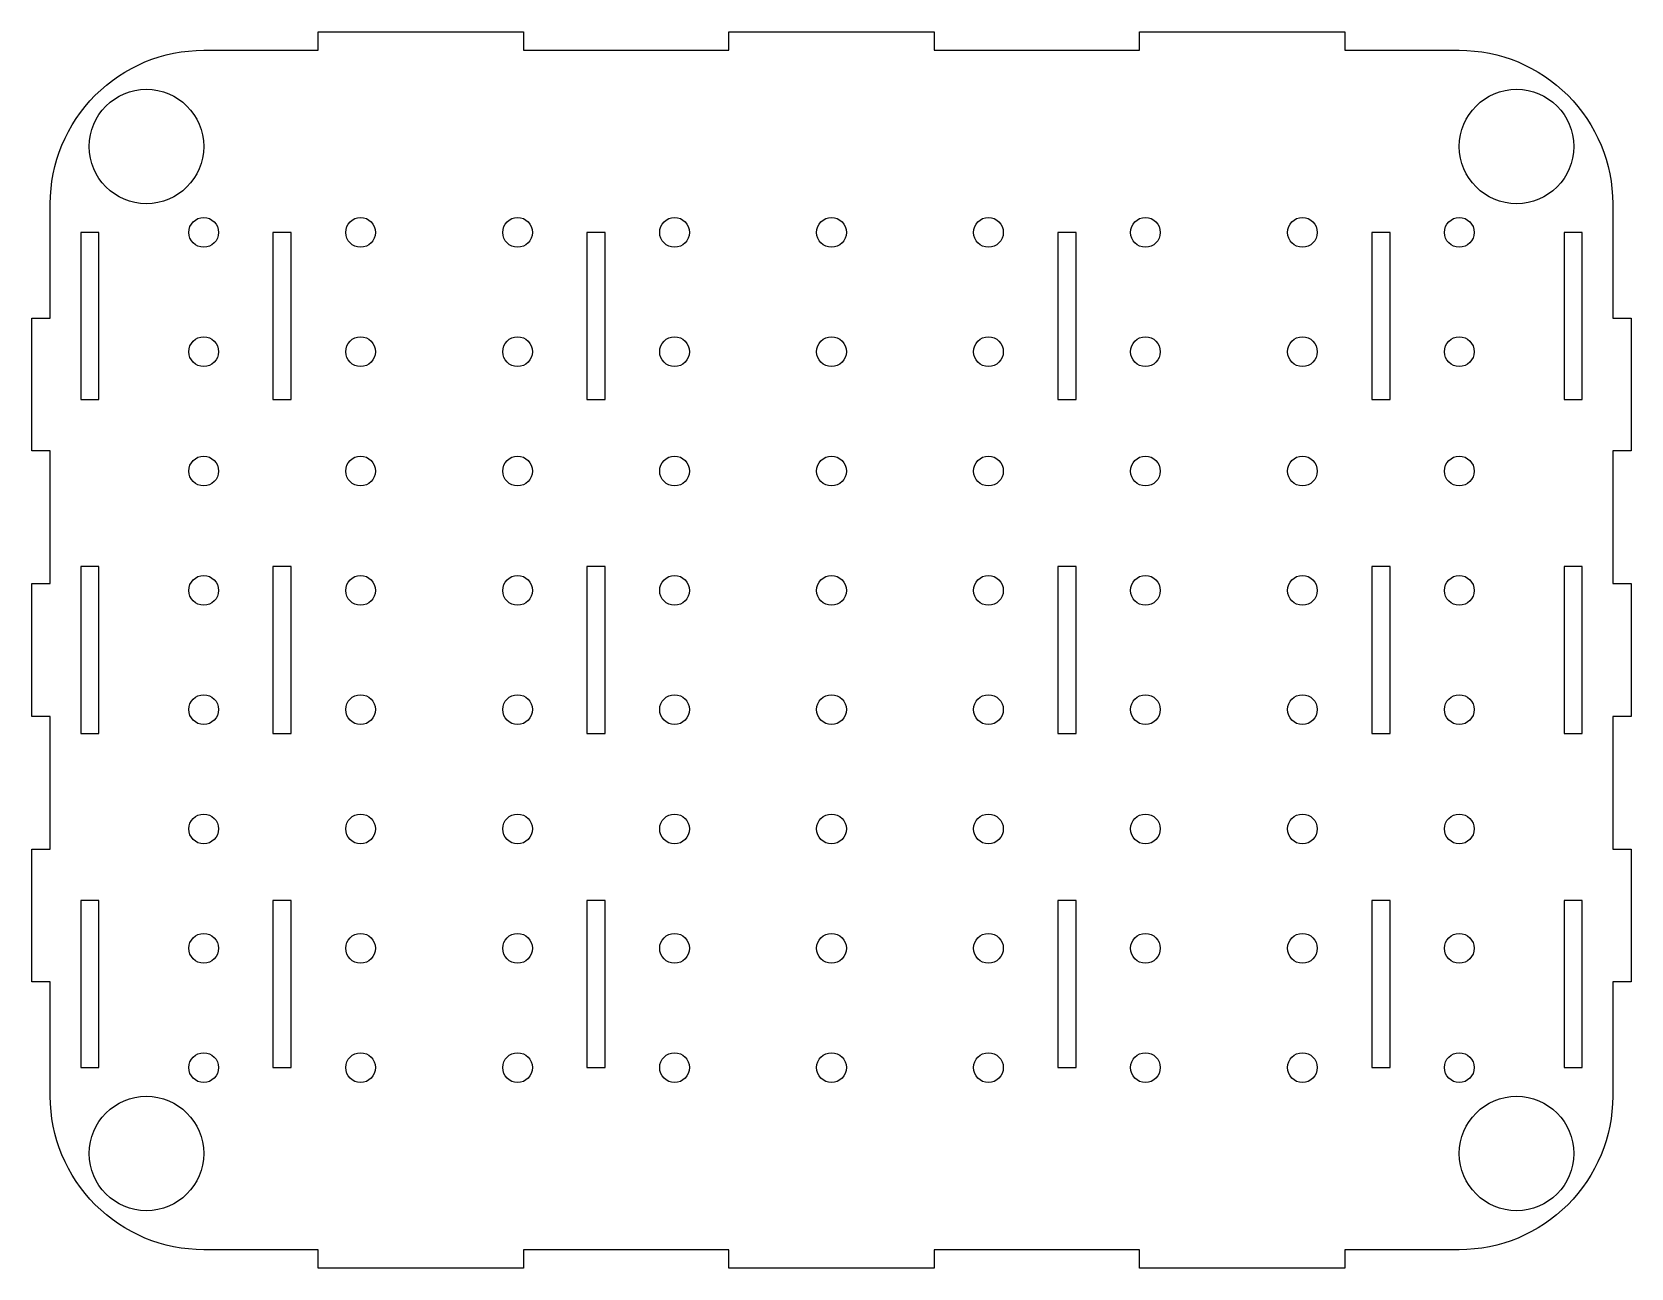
# Model space of a CAD drawing. Header units: millimetres. Extents: x -140 to 140, y -216 to 0.
import ezdxf

# ---------------------------------------------------------------- set-up
doc = ezdxf.new("R2010")
doc.units = ezdxf.units.MM
doc.layers.get('0').update_dxf_attribs({"linetype": 'CONTINUOUS'})

msp = doc.modelspace()

# ---------------------------------------------------------------- linework, layer by layer
msp.add_lwpolyline([(139.7, -165.9), (136.5, -165.9), (136.5, -185.9, -0.414214), (109.7, -212.7), (89.7, -212.7), (89.7, -215.9), (53.82, -215.9), (53.82, -212.7), (17.94, -212.7), (17.94, -215.9), (-17.94, -215.9), (-17.94, -212.7), (-53.82, -212.7), (-53.82, -215.9), (-89.7, -215.9), (-89.7, -212.7), (-109.7, -212.7, -0.414214), (-136.5, -185.9), (-136.5, -165.9), (-139.7, -165.9), (-139.7, -142.72), (-136.5, -142.72), (-136.5, -119.54), (-139.7, -119.54), (-139.7, -96.36), (-136.5, -96.36), (-136.5, -73.18), (-139.7, -73.18), (-139.7, -50), (-136.5, -50), (-136.5, -30, -0.414214), (-109.7, -3.2), (-89.7, -3.2), (-89.7, 0), (-53.82, 0), (-53.82, -3.2), (-17.94, -3.2), (-17.94, 0), (17.94, 0), (17.94, -3.2), (53.82, -3.2), (53.82, 0), (89.7, 0), (89.7, -3.2), (109.7, -3.2, -0.414214), (136.5, -30), (136.5, -50), (139.7, -50), (139.7, -73.18), (136.5, -73.18), (136.5, -96.36), (139.7, -96.36), (139.7, -119.54), (136.5, -119.54), (136.5, -142.72), (139.7, -142.72)], format="xyb", close=True)
for points in [[(-127.99, -64.18), (-127.99, -35), (-131.19, -35), (-131.19, -64.18)], [(-94.39, -64.18), (-94.39, -35), (-97.59, -35), (-97.59, -64.18)], [(-39.54, -64.18), (-39.54, -35), (-42.74, -35), (-42.74, -64.18)], [(39.54, -35), (39.54, -64.18), (42.74, -64.18), (42.74, -35)], [(94.39, -35), (94.39, -64.18), (97.59, -64.18), (97.59, -35)], [(127.99, -35), (127.99, -64.18), (131.19, -64.18), (131.19, -35)], [(-127.99, -122.54), (-127.99, -93.36), (-131.19, -93.36), (-131.19, -122.54)], [(-94.39, -122.54), (-94.39, -93.36), (-97.59, -93.36), (-97.59, -122.54)], [(-39.54, -122.54), (-39.54, -93.36), (-42.74, -93.36), (-42.74, -122.54)], [(39.54, -93.36), (39.54, -122.54), (42.74, -122.54), (42.74, -93.36)], [(94.39, -93.36), (94.39, -122.54), (97.59, -122.54), (97.59, -93.36)], [(127.99, -93.36), (127.99, -122.54), (131.19, -122.54), (131.19, -93.36)], [(-127.99, -180.9), (-127.99, -151.72), (-131.19, -151.72), (-131.19, -180.9)], [(-94.39, -180.9), (-94.39, -151.72), (-97.59, -151.72), (-97.59, -180.9)], [(-39.54, -180.9), (-39.54, -151.72), (-42.74, -151.72), (-42.74, -180.9)], [(39.54, -151.72), (39.54, -180.9), (42.74, -180.9), (42.74, -151.72)], [(94.39, -151.72), (94.39, -180.9), (97.59, -180.9), (97.59, -151.72)], [(127.99, -151.72), (127.99, -180.9), (131.19, -180.9), (131.19, -151.72)]]:
    msp.add_lwpolyline(points, close=True)
for centre, radius in [((-119.7, -20), 10), ((119.7, -20), 10), ((-109.7, -35), 2.6), ((-82.28, -35), 2.6), ((-54.85, -35), 2.6), ((-27.42, -35), 2.6), ((0, -35), 2.6), ((27.42, -35), 2.6), ((54.85, -35), 2.6), ((82.28, -35), 2.6), ((109.7, -35), 2.6), ((-109.7, -55.84), 2.6), ((-82.28, -55.84), 2.6), ((-54.85, -55.84), 2.6), ((-27.42, -55.84), 2.6), ((0, -55.84), 2.6), ((27.42, -55.84), 2.6), ((54.85, -55.84), 2.6), ((82.28, -55.84), 2.6), ((109.7, -55.84), 2.6), ((-109.7, -76.69), 2.6), ((-82.28, -76.69), 2.6), ((-54.85, -76.69), 2.6), ((-27.42, -76.69), 2.6), ((0, -76.69), 2.6), ((27.42, -76.69), 2.6), ((54.85, -76.69), 2.6), ((82.28, -76.69), 2.6), ((109.7, -76.69), 2.6), ((-109.7, -97.53), 2.6), ((-82.28, -97.53), 2.6), ((-54.85, -97.53), 2.6), ((-27.42, -97.53), 2.6), ((0, -97.53), 2.6), ((27.42, -97.53), 2.6), ((54.85, -97.53), 2.6), ((82.28, -97.53), 2.6), ((109.7, -97.53), 2.6), ((-109.7, -118.37), 2.6), ((-82.28, -118.37), 2.6), ((-54.85, -118.37), 2.6), ((-27.42, -118.37), 2.6), ((0, -118.37), 2.6), ((27.42, -118.37), 2.6), ((54.85, -118.37), 2.6), ((82.28, -118.37), 2.6), ((109.7, -118.37), 2.6), ((-109.7, -139.21), 2.6), ((-82.28, -139.21), 2.6), ((-54.85, -139.21), 2.6), ((-27.42, -139.21), 2.6), ((0, -139.21), 2.6), ((27.42, -139.21), 2.6), ((54.85, -139.21), 2.6), ((82.28, -139.21), 2.6), ((109.7, -139.21), 2.6), ((-109.7, -160.06), 2.6), ((-82.28, -160.06), 2.6), ((-54.85, -160.06), 2.6), ((-27.42, -160.06), 2.6), ((0, -160.06), 2.6), ((27.42, -160.06), 2.6), ((54.85, -160.06), 2.6), ((82.28, -160.06), 2.6), ((109.7, -160.06), 2.6), ((-109.7, -180.9), 2.6), ((-82.28, -180.9), 2.6), ((-54.85, -180.9), 2.6), ((-27.42, -180.9), 2.6), ((0, -180.9), 2.6), ((27.42, -180.9), 2.6), ((54.85, -180.9), 2.6), ((82.28, -180.9), 2.6), ((109.7, -180.9), 2.6), ((-119.7, -195.9), 10), ((119.7, -195.9), 10)]:
    msp.add_circle(centre, radius)

doc.saveas('drawing.dxf')
